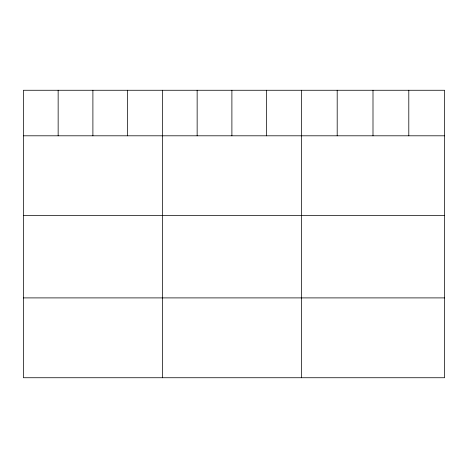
<?xml version="1.0" encoding="UTF-8"?>
<svg xmlns="http://www.w3.org/2000/svg" width="468" height="468" viewBox="0 0 468 468"><rect width="100%" height="100%" fill="white"/><g stroke="black" fill="none" stroke-linecap="round" stroke-linejoin="round"><path stroke-width="0.7" d="M444.6 135.802L444.6 377.735L23.4 377.735L23.4 90.266L444.6 90.266L444.6 135.802L23.4 135.802M23.4 215.637L444.6 215.637M23.4 297.9L444.6 297.9M408.798 90.266L408.798 135.802M372.996 90.266L372.996 135.802M337.194 90.266L337.194 135.802M301.392 90.266L301.392 377.735M266.643 90.266L266.643 135.802M231.894 90.266L231.894 135.802M197.145 90.266L197.145 135.802M162.396 90.266L162.396 377.735M127.647 90.266L127.647 135.802M92.898 90.266L92.898 135.802M58.149 90.266L58.149 135.802"/></g></svg>
